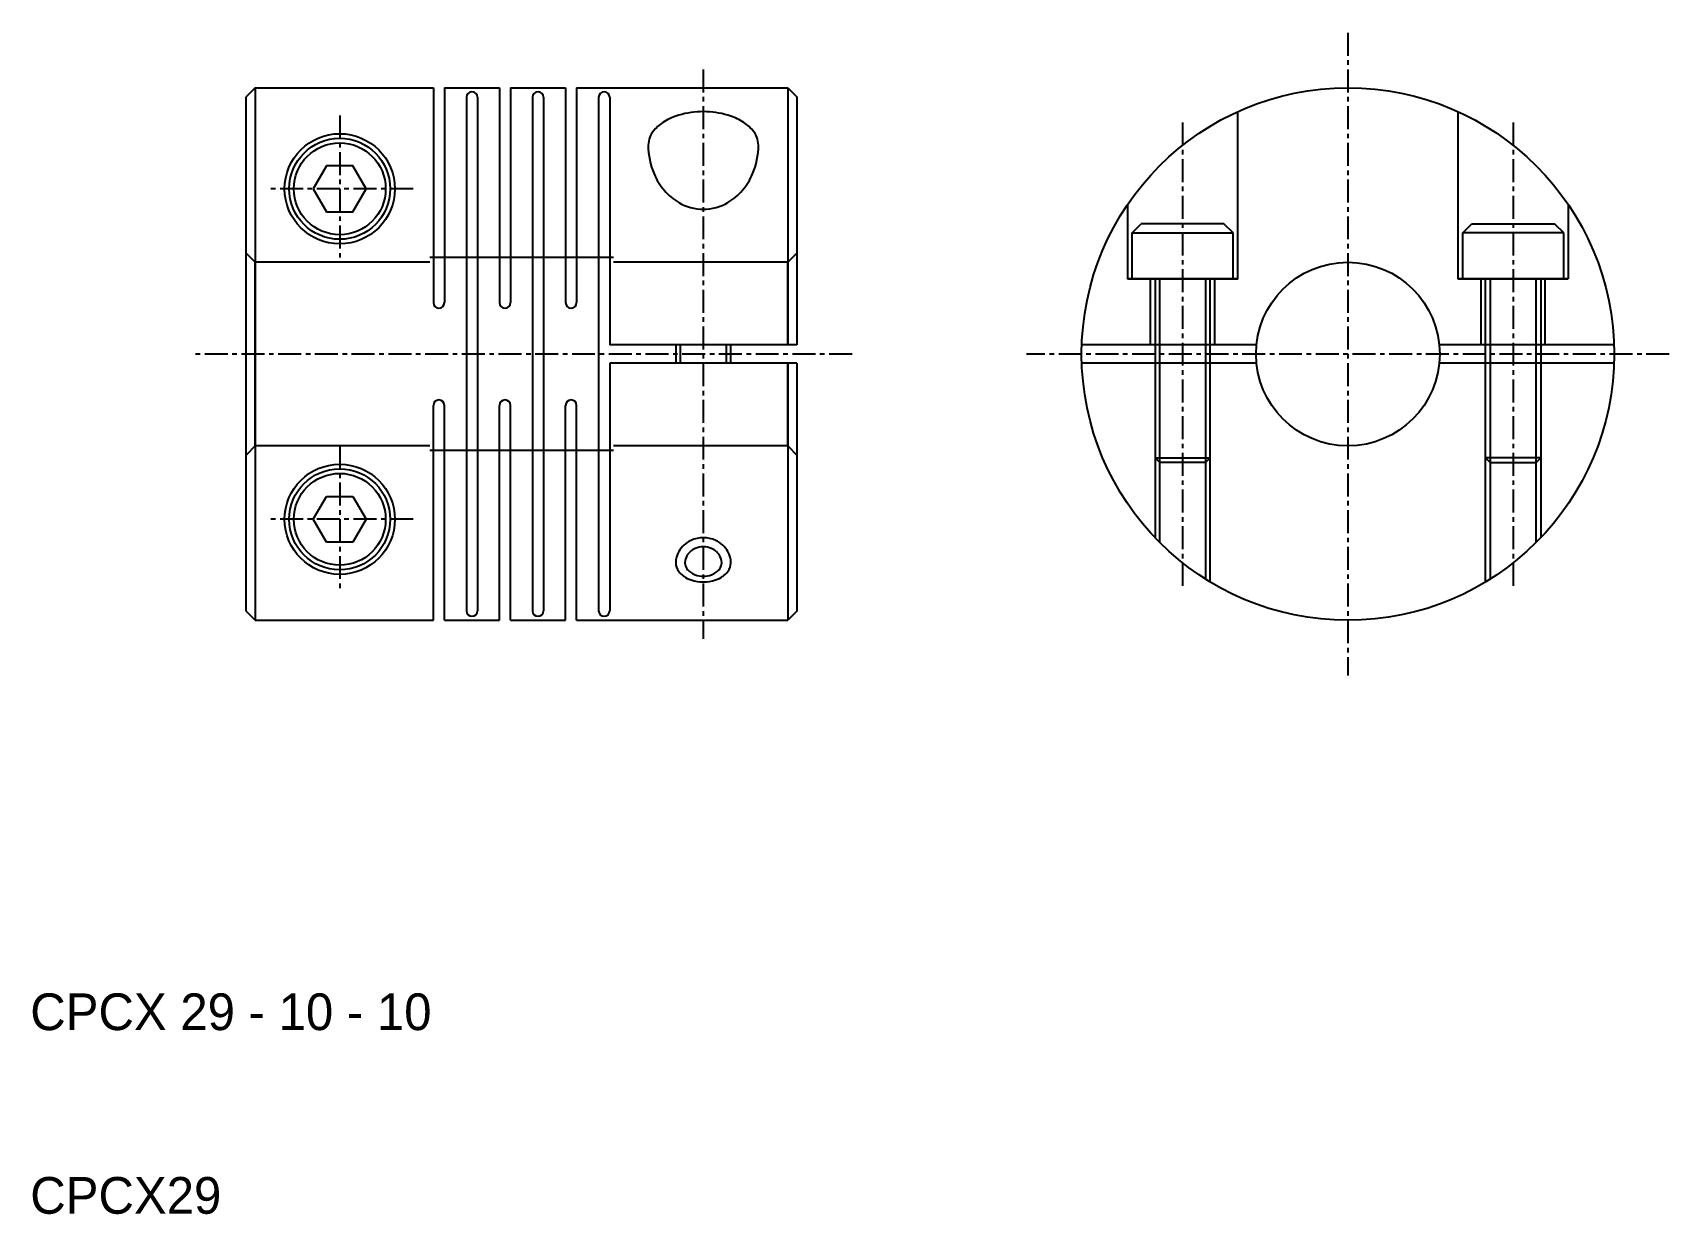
# Model space of a CAD drawing. Extents: x 129.2 to 218.3, y 67 to 131.4.
import ezdxf

# ---------------------------------------------------------------- set-up
doc = ezdxf.new("R2010")
doc.units = 0
doc.linetypes.add('CENTER', pattern=[2, 1.25, -0.25, 0.25, -0.25])
doc.linetypes.add('DASHED', pattern=[19.05, 12.7, -6.35])
doc.layers.get('0').update_dxf_attribs({"linetype": 'CONTINUOUS'})
doc.layers.add('CENTER', color=1, linetype='CENTER')

msp = doc.modelspace()

# ---------------------------------------------------------------- linework, layer by layer
for p, q in [((141.328, 128.394), (140.828, 127.894)), ((141.328, 128.394), (141.328, 99.394)), ((141.328, 128.394), (151.028, 128.394)), ((151.028, 128.394), (151.028, 116.694)), ((151.628, 128.394), (151.628, 116.694)), ((151.628, 128.394), (154.628, 128.394)), ((154.628, 128.394), (154.628, 116.694)), ((155.228, 128.394), (155.228, 116.694)), ((155.228, 128.394), (158.228, 128.394)), ((158.228, 128.394), (158.228, 116.694)), ((158.828, 128.394), (170.328, 128.394)), ((158.828, 128.394), (158.828, 116.694)), ((170.328, 128.394), (170.328, 114.394)), ((170.328, 128.394), (170.828, 127.894)), ((140.828, 99.894), (140.828, 127.894)), ((152.828, 127.877), (152.828, 99.911)), ((153.428, 127.877), (153.428, 99.911)), ((156.428, 127.877), (156.428, 99.911)), ((157.028, 127.877), (157.028, 99.911)), ((160.028, 127.877), (160.028, 99.911)), ((160.628, 127.877), (160.628, 114.394)), ((170.828, 127.894), (170.828, 114.394)), ((145.206, 124.144), (144.485, 122.894)), ((146.65, 124.144), (145.206, 124.144)), ((147.372, 122.894), (146.65, 124.144)), ((144.485, 122.894), (145.206, 121.644)), ((146.65, 121.644), (147.372, 122.894)), ((145.206, 121.644), (146.65, 121.644)), ((170.828, 114.394), (160.628, 114.394)), ((164.228, 114.394), (164.228, 113.394)), ((167.228, 113.394), (167.228, 114.394)), ((195.853, 114.394), (186.337, 114.394)), ((190.328, 114.394), (190.328, 113.394)), ((193.328, 113.394), (193.328, 114.394)), ((215.32, 114.394), (205.803, 114.394)), ((208.328, 113.394), (208.328, 114.394)), ((211.328, 114.394), (211.328, 113.394)), ((170.828, 113.394), (160.628, 113.394)), ((160.628, 113.394), (160.628, 99.911)), ((170.328, 113.394), (170.328, 99.394)), ((170.828, 113.394), (170.828, 99.894)), ((195.853, 113.394), (186.337, 113.394)), ((215.32, 113.394), (205.803, 113.394)), ((151.028, 99.394), (151.028, 111.094)), ((151.628, 99.394), (151.628, 111.094)), ((154.628, 99.394), (154.628, 111.094)), ((155.228, 99.394), (155.228, 111.094)), ((158.228, 99.394), (158.228, 111.094)), ((158.828, 99.394), (158.828, 111.094)), ((144.485, 104.894), (145.206, 106.144)), ((145.206, 106.144), (146.65, 106.144)), ((146.65, 106.144), (147.372, 104.894)), ((145.206, 103.644), (144.485, 104.894)), ((147.372, 104.894), (146.65, 103.644)), ((146.65, 103.644), (145.206, 103.644)), ((140.828, 99.894), (141.328, 99.394)), ((170.828, 99.894), (170.328, 99.394)), ((141.328, 99.394), (151.028, 99.394)), ((151.628, 99.394), (154.628, 99.394)), ((155.228, 99.394), (158.228, 99.394)), ((158.828, 99.394), (170.328, 99.394))]:
    msp.add_line(p, q)
at = {"color": 3, "linetype": 'DASHED'}
for p, q in [((194.828, 117.994), (194.828, 127.094)), ((206.828, 117.994), (206.828, 127.094)), ((188.828, 122.033), (188.828, 117.994)), ((212.828, 122.033), (212.828, 117.994)), ((189.078, 120.494), (189.533, 120.949)), ((189.078, 117.994), (189.078, 120.494)), ((189.078, 120.494), (194.578, 120.494)), ((189.533, 120.949), (189.578, 120.994)), ((194.078, 120.994), (189.578, 120.994)), ((194.578, 120.494), (194.078, 120.994)), ((194.578, 117.994), (194.578, 120.494)), ((207.078, 120.494), (207.578, 120.994)), ((207.078, 117.994), (207.078, 120.494)), ((212.578, 120.494), (207.078, 120.494)), ((207.578, 120.994), (212.078, 120.994)), ((212.123, 120.949), (212.078, 120.994)), ((212.578, 120.494), (212.123, 120.949)), ((212.578, 117.994), (212.578, 120.494)), ((141.328, 118.894), (140.828, 119.394)), ((150.828, 118.894), (141.328, 118.894)), ((141.328, 108.894), (141.328, 118.894)), ((160.828, 119.144), (150.828, 119.144)), ((170.328, 118.894), (160.828, 118.894)), ((170.328, 118.894), (170.828, 119.394)), ((170.328, 114.394), (170.328, 118.894)), ((188.828, 117.994), (194.828, 117.994)), ((194.849, 117.994), (188.828, 117.994)), ((190.078, 114.394), (190.078, 117.994)), ((190.328, 117.994), (190.328, 114.394)), ((190.578, 114.394), (190.578, 117.994)), ((193.078, 117.994), (193.078, 114.394)), ((193.328, 114.394), (193.328, 117.994)), ((193.578, 114.394), (193.578, 117.994)), ((206.807, 117.994), (212.828, 117.994)), ((212.828, 117.994), (206.828, 117.994)), ((208.078, 114.394), (208.078, 117.994)), ((208.328, 114.394), (208.328, 117.994)), ((208.578, 117.994), (208.578, 114.394)), ((211.078, 114.394), (211.078, 117.994)), ((211.328, 117.994), (211.328, 114.394)), ((211.578, 114.394), (211.578, 117.994)), ((170.328, 108.894), (170.328, 113.394)), ((190.328, 113.394), (190.328, 103.894)), ((190.578, 103.638), (190.578, 113.394)), ((193.078, 113.394), (193.078, 101.639)), ((193.328, 101.484), (193.328, 113.394)), ((208.328, 101.484), (208.328, 113.394)), ((208.578, 113.394), (208.578, 101.639)), ((211.078, 103.638), (211.078, 113.394)), ((211.328, 113.394), (211.328, 103.894)), ((141.328, 108.894), (140.828, 108.394)), ((150.828, 108.894), (141.328, 108.894)), ((170.328, 108.894), (160.828, 108.894)), ((170.328, 108.894), (170.828, 108.394)), ((160.828, 108.644), (150.828, 108.644)), ((190.328, 108.244), (193.328, 108.244)), ((190.328, 108.244), (190.578, 107.994)), ((193.078, 107.994), (190.578, 107.994)), ((193.328, 108.244), (193.078, 107.994)), ((211.328, 108.244), (208.328, 108.244)), ((208.328, 108.244), (208.578, 107.994)), ((208.578, 107.994), (211.078, 107.994)), ((211.328, 108.244), (211.078, 107.994))]:
    msp.add_line(p, q, dxfattribs=at)
at = {"color": 3}
for p, q in [((164.478, 113.394), (164.478, 114.394)), ((166.978, 114.394), (166.978, 113.394)), ((190.578, 113.394), (190.578, 114.394)), ((193.078, 114.394), (193.078, 113.394)), ((208.578, 114.394), (208.578, 113.394)), ((211.078, 113.394), (211.078, 114.394))]:
    msp.add_line(p, q, dxfattribs=at)
for centre, radius in [((200.828, 113.894), 14.5), ((145.928, 122.894), 3), ((145.928, 122.894), 2.75), ((145.928, 122.894), 2.5), ((200.828, 113.894), 5), ((200.828, 113.894), 0.00005), ((145.928, 104.894), 3), ((145.928, 104.894), 2.75), ((145.928, 104.894), 2.5)]:
    msp.add_circle(centre, radius)
at = {"color": 3, "linetype": 'DASHED'}
msp.add_circle((200.828, 113.894), 0.00005, dxfattribs=at)
for centre, radius, start, end in [((153.128, 127.877), 0.3, 0, 180), ((156.728, 127.877), 0.3, 0, 180), ((160.328, 127.877), 0.3, 0, 180), ((164.738, 124.652), 2.216, 120.70005, 139.83261), ((165.362, 123.627), 3.416, 106.58807, 120.91464), ((165.711, 122.459), 4.636, 89.79399, 106.60849), ((165.745, 122.459), 4.636, 73.39151, 90.20601), ((166.095, 123.627), 3.416, 59.08536, 73.41193), ((166.718, 124.652), 2.216, 40.16739, 59.29995), ((164.022, 125.233), 1.294, 139.02173, 178.6987), ((167.435, 125.233), 1.294, 1.3013, 40.97827), ((166.672, 125.254), 3.944, 179.88333, 203.12001), ((164.785, 125.254), 3.944, 336.87999, 0.11667), ((166.277, 125.088), 3.515, 203.14004, 220.56305), ((165.179, 125.088), 3.515, 319.43695, 336.85996), ((165.932, 124.79), 3.06, 220.53867, 239.65803), ((165.738, 124.45), 2.668, 239.57188, 269.79589), ((165.719, 124.45), 2.668, 270.20411, 300.42812), ((165.524, 124.79), 3.06, 300.34197, 319.46133), ((151.328, 116.694), 0.3, 180, 0), ((154.928, 116.694), 0.3, 180, 0), ((158.528, 116.694), 0.3, 180, 0), ((151.328, 111.094), 0.3, 0, 180), ((154.928, 111.094), 0.3, 0, 180), ((158.528, 111.094), 0.3, 0, 180), ((165.596, 102.471), 1.38, 132.24674, 151.14736), ((165.679, 102.379), 1.504, 114.41161, 132.25633), ((165.726, 102.275), 1.619, 89.92001, 114.39407), ((165.726, 102.268), 1.125, 89.88784, 113.29327), ((165.73, 102.275), 1.619, 65.60593, 90.07999), ((165.73, 102.268), 1.125, 66.70673, 90.11216), ((165.777, 102.379), 1.504, 47.74367, 65.58839), ((165.861, 102.471), 1.38, 28.85264, 47.75326), ((165.5, 102.522), 1.272, 151.10499, 179.88708), ((165.022, 102.535), 0.794, 180.75761, 216.81922), ((165.505, 102.522), 0.777, 149.78849, 179.80955), ((165.297, 102.531), 0.569, 180.61544, 215.47623), ((165.599, 102.469), 0.885, 130.77508, 149.86758), ((165.68, 102.376), 1.009, 113.31335, 130.7972), ((165.776, 102.376), 1.009, 49.2028, 66.68665), ((165.858, 102.469), 0.885, 30.13242, 49.22492), ((165.951, 102.522), 0.777, 0.19045, 30.21151), ((166.159, 102.531), 0.569, 324.52377, 359.38456), ((165.956, 102.522), 1.272, 0.11292, 28.89501), ((166.434, 102.535), 0.794, 323.18078, 359.24239), ((165.318, 102.746), 1.158, 216.38947, 235.78578), ((165.576, 103.119), 1.611, 235.65405, 251.19707), ((165.478, 102.654), 0.788, 215.14208, 234.55591), ((165.635, 102.872), 1.057, 234.4503, 250.3988), ((165.724, 103.121), 1.321, 250.40378, 270.18345), ((165.732, 103.121), 1.321, 269.81655, 289.59622), ((165.821, 102.872), 1.057, 289.6012, 305.5497), ((165.88, 103.119), 1.611, 288.80293, 304.34595), ((165.978, 102.654), 0.788, 305.44409, 324.85792), ((166.138, 102.746), 1.158, 304.21422, 323.61053), ((165.721, 103.544), 2.06, 251.19707, 270.19235), ((165.735, 103.544), 2.06, 269.80765, 288.80293), ((153.128, 99.911), 0.3, 180, 0), ((156.728, 99.911), 0.3, 180, 0), ((160.328, 99.911), 0.3, 180, 0)]:
    msp.add_arc(centre, radius, start, end)
at = {"layer": 'CENTER'}
for p, q in [((200.828, 131.394), (200.828, 96.394)), ((165.728, 129.394), (165.728, 98.394)), ((145.928, 126.894), (145.928, 118.894)), ((191.828, 126.513), (191.828, 101.274)), ((209.828, 126.513), (209.828, 101.274)), ((149.928, 122.894), (141.928, 122.894)), ((173.828, 113.894), (137.828, 113.894)), ((218.328, 113.894), (183.328, 113.894)), ((145.928, 108.894), (145.928, 100.894)), ((149.928, 104.894), (141.928, 104.894))]:
    msp.add_line(p, q, dxfattribs=at)

# ---------------------------------------------------------------- texts
for s, p in [('CPCX 29 - 10 - 10', (129.075, 77.075)), ('CPCX29', (129.075, 67.075))]:
    msp.add_text(s, height=2).set_placement(p)

doc.saveas('drawing.dxf')
